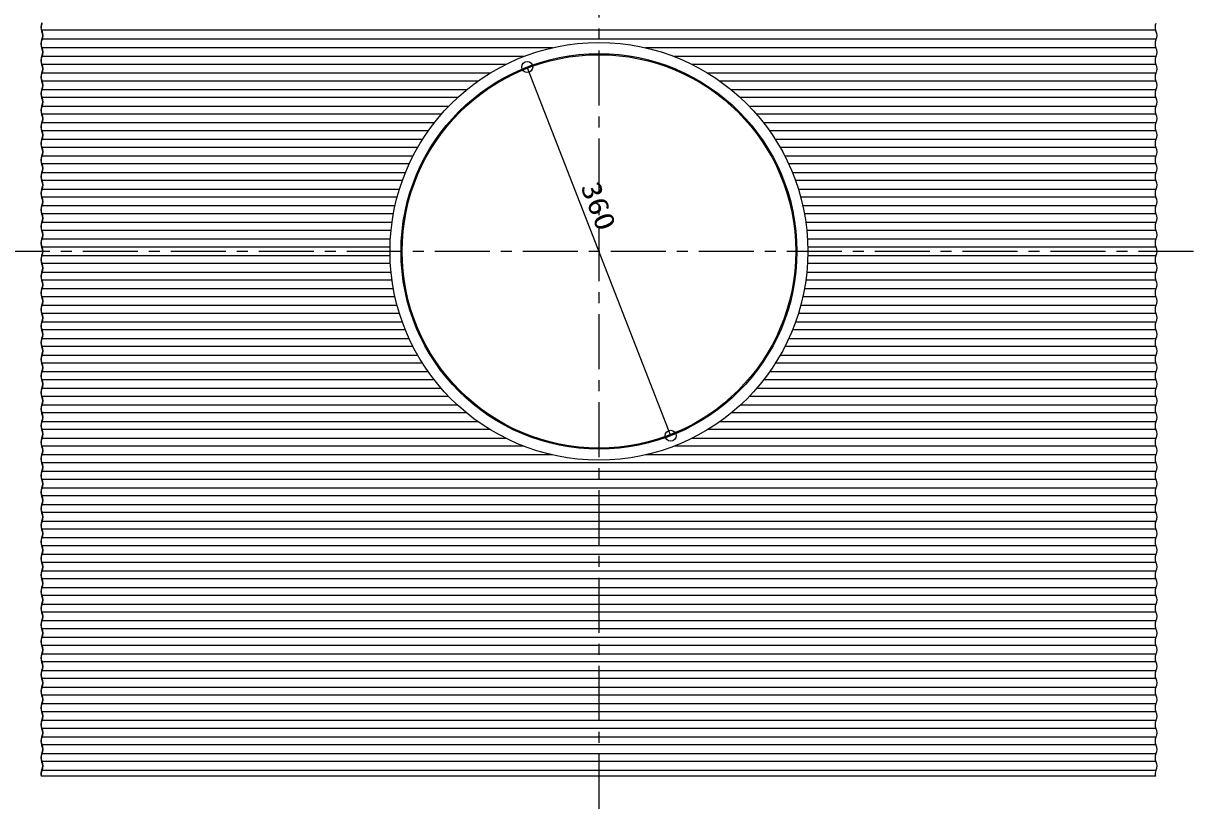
# Model space of a CAD drawing. Units: millimetres at full size; details may follow other scales. Extents: x -1447 to 1447, y -1005 to 1005.
# Drawn here: x -442 to 622, y -225 to 485 of the extents above; entities that cross this region are included whole.
import ezdxf
from ezdxf.enums import TextEntityAlignment as Align

# ---------------------------------------------------------------- set-up
doc = ezdxf.new("R2010")
doc.units = ezdxf.units.MM
doc.header["$LTSCALE"] = 10
doc.linetypes.add('CHAIN1', pattern=[8, 5, -1, 1, -1])
doc.layers.add('F-F', color=134, linetype='Continuous')
doc.styles.add('ＭＳ ゴシック', font='')
doc.styles.get('ＭＳ ゴシック').set_extended_font_data('MS Gothic')

msp = doc.modelspace()

# ---------------------------------------------------------------- linework, layer by layer
at = {"layer": 'F-F', "color": 7, "linetype": 'CHAIN1'}
for p, q in [((81.64, 859.95), (81.64, -760.1)), ((622.37, 277.08), (-459.09, 277.08))]:
    msp.add_line(p, q, dxfattribs=at)
at = {"layer": 'F-F', "color": 7}
for p, q in [((588.22, 478.33), (-424.75, 478.33)), ((588.22, 470.33), (-424.75, 470.33)), ((39.46, 462.33), (-424.8, 462.33)), ((588.17, 462.33), (123.82, 462.33)), ((13.24, 454.34), (-424.8, 454.34)), ((-2.9, 447.23), (-424.8, 447.23)), ((588.17, 454.34), (150.04, 454.34)), ((588.17, 447.23), (166.19, 447.23)), ((-17.38, 439.23), (-424.8, 439.23)), ((588.17, 439.23), (180.66, 439.23)), ((-28.18, 432.12), (-424.8, 432.12)), ((588.17, 432.12), (191.46, 432.12)), ((-38.67, 424.13), (-424.8, 424.13)), ((-46.87, 417.02), (-424.8, 417.02)), ((588.17, 424.13), (201.96, 424.13)), ((588.17, 417.02), (210.16, 417.02)), ((-55.07, 409.02), (-424.8, 409.02)), ((588.17, 409.02), (218.35, 409.02)), ((-61.59, 401.91), (-424.8, 401.91)), ((-68.18, 393.92), (-424.8, 393.92)), ((588.17, 401.91), (224.87, 401.91)), ((588.17, 393.92), (231.47, 393.92)), ((-73.47, 386.81), (-424.8, 386.81)), ((588.17, 386.81), (236.75, 386.81)), ((-78.83, 378.81), (-424.8, 378.81)), ((588.17, 378.81), (242.11, 378.81)), ((-83.12, 371.7), (-424.8, 371.7)), ((-87.46, 363.71), (-424.8, 363.71)), ((588.17, 371.7), (246.4, 371.7)), ((588.17, 363.71), (250.74, 363.71)), ((-90.92, 356.6), (-424.8, 356.6)), ((588.17, 356.6), (254.2, 356.6)), ((-94.38, 348.6), (-424.8, 348.6)), ((-97.1, 341.49), (-424.8, 341.49)), ((588.17, 348.6), (257.66, 348.6)), ((588.17, 341.49), (260.39, 341.49)), ((-99.79, 333.5), (-424.8, 333.5)), ((588.17, 333.5), (263.07, 333.5)), ((-101.85, 326.39), (-424.8, 326.39)), ((588.17, 326.39), (265.13, 326.39)), ((-103.81, 318.39), (-424.8, 318.39)), ((-105.25, 311.28), (-424.8, 311.28)), ((588.17, 318.39), (267.1, 318.39)), ((588.17, 311.28), (268.54, 311.28)), ((-106.54, 303.29), (-424.8, 303.29)), ((588.17, 303.29), (269.83, 303.29)), ((-107.4, 296.18), (-424.8, 296.18)), ((-108.03, 288.18), (-424.8, 288.18)), ((588.17, 296.18), (270.68, 296.18)), ((588.17, 288.18), (271.32, 288.18)), ((-108.32, 281.07), (-424.8, 281.07)), ((588.17, 281.07), (271.6, 281.07)), ((-108.32, 273.08), (-424.8, 273.08)), ((588.17, 273.08), (271.6, 273.08)), ((-108.03, 265.97), (-424.8, 265.97)), ((-107.4, 257.97), (-424.8, 257.97)), ((588.17, 257.97), (270.68, 257.97)), ((588.17, 265.97), (271.32, 265.97)), ((-106.54, 250.86), (-424.8, 250.86)), ((588.17, 250.86), (269.83, 250.86)), ((-105.25, 242.87), (-424.8, 242.87)), ((-103.81, 235.76), (-424.8, 235.76)), ((588.17, 235.76), (267.1, 235.76)), ((588.17, 242.87), (268.54, 242.87)), ((-101.85, 227.76), (-424.8, 227.76)), ((588.17, 227.76), (265.13, 227.76)), ((-99.79, 220.65), (-424.8, 220.65)), ((588.17, 220.65), (263.07, 220.65)), ((-97.1, 212.66), (-424.8, 212.66)), ((-94.38, 205.55), (-424.8, 205.55)), ((588.17, 205.55), (257.66, 205.55)), ((588.17, 212.66), (260.39, 212.66)), ((-90.92, 197.55), (-424.8, 197.55)), ((588.17, 197.55), (254.2, 197.55)), ((-87.46, 190.44), (-424.8, 190.44)), ((-83.12, 182.45), (-424.8, 182.45)), ((588.17, 182.45), (246.4, 182.45)), ((588.17, 190.44), (250.74, 190.44)), ((-78.83, 175.34), (-424.8, 175.34)), ((588.17, 175.34), (242.11, 175.34)), ((-73.47, 167.34), (-424.8, 167.34)), ((-68.18, 160.23), (-424.8, 160.23)), ((588.17, 160.23), (231.47, 160.23)), ((588.17, 167.34), (236.75, 167.34)), ((-61.59, 152.24), (-424.8, 152.24)), ((588.17, 152.24), (224.87, 152.24)), ((-55.07, 145.13), (-424.8, 145.13)), ((588.17, 145.13), (218.35, 145.13)), ((-46.87, 137.13), (-424.8, 137.13)), ((-38.67, 130.02), (-424.8, 130.02)), ((588.17, 130.02), (201.96, 130.02)), ((588.17, 137.13), (210.16, 137.13)), ((-28.18, 122.03), (-424.8, 122.03)), ((588.17, 122.03), (191.46, 122.03)), ((-17.38, 114.92), (-424.8, 114.92)), ((-2.9, 106.92), (-424.8, 106.92)), ((588.17, 106.92), (166.19, 106.92)), ((588.17, 114.92), (180.66, 114.92)), ((13.24, 99.81), (-424.8, 99.81)), ((588.17, 99.81), (150.04, 99.81)), ((39.46, 91.82), (-424.8, 91.82)), ((588.17, 91.82), (123.82, 91.82)), ((588.17, 84.71), (-424.8, 84.71)), ((588.17, 76.71), (-424.8, 76.71)), ((588.17, 69.6), (-424.8, 69.6)), ((588.17, 61.61), (-424.8, 61.61)), ((588.17, 54.5), (-424.8, 54.5)), ((588.17, 46.5), (-424.8, 46.5)), ((588.17, 39.39), (-424.8, 39.39)), ((588.17, 31.4), (-424.8, 31.4)), ((588.17, 24.29), (-424.8, 24.29)), ((588.17, 16.29), (-424.8, 16.29)), ((588.17, 9.18), (-424.8, 9.18)), ((588.17, 1.19), (-424.8, 1.19)), ((588.17, -5.92), (-424.8, -5.92)), ((588.17, -13.92), (-424.8, -13.92)), ((588.17, -21.03), (-424.8, -21.03)), ((588.17, -29.02), (-424.8, -29.02)), ((588.17, -36.13), (-424.8, -36.13)), ((588.17, -44.13), (-424.8, -44.13)), ((588.17, -51.24), (-424.8, -51.24)), ((588.17, -59.23), (-424.8, -59.23)), ((588.17, -66.34), (-424.8, -66.34)), ((588.17, -74.34), (-424.8, -74.34)), ((588.17, -81.45), (-424.8, -81.45)), ((588.17, -89.44), (-424.8, -89.44)), ((588.17, -96.55), (-424.8, -96.55)), ((588.17, -104.55), (-424.8, -104.55)), ((588.17, -111.66), (-424.8, -111.66)), ((588.17, -119.65), (-424.8, -119.65)), ((588.17, -126.76), (-424.8, -126.76)), ((588.17, -134.76), (-424.8, -134.76)), ((588.17, -141.87), (-424.8, -141.87)), ((588.17, -149.86), (-424.8, -149.86)), ((588.17, -156.97), (-424.8, -156.97)), ((588.17, -164.97), (-424.8, -164.97)), ((588.17, -172.08), (-424.8, -172.08)), ((588.17, -180.07), (-424.8, -180.07)), ((588.17, -187.18), (-424.8, -187.18)), ((588.17, -195.18), (-424.8, -195.18))]:
    msp.add_line(p, q, dxfattribs=at)
at = {"layer": 'F-F', "color": 4}
msp.add_line((146.88, 109.32), (16.4, 444.84), dxfattribs=at)
at = {"layer": 'F-F'}
for p, q in [((-425.28, -200.42), (-425.52, -200.42)), ((587.7, -200.42), (-425.28, -200.42))]:
    msp.add_line(p, q, dxfattribs=at)
for radius in [190, 180, 179]:
    msp.add_circle((81.64, 277.08), radius, dxfattribs=at)
at = {"layer": 'F-F', "color": 4}
for centre in [(16.4, 444.84), (146.88, 109.32)]:
    msp.add_circle(centre, 5, dxfattribs=at)
at = {"layer": 'F-F'}
for centre, radius, start, end in [((-417.12, 480.99), 8.74, 152.76363, 207.23637), ((-417.89, 480.99), 7.77, 152.76406, 207.23594), ((595.08, 480.99), 7.77, 152.76373, 207.23627), ((-417.12, 465.89), 8.74, 152.76363, 207.23637), ((-417.89, 465.89), 7.77, 152.76406, 207.23594), ((-431.79, 473.44), 7.76, 332.76171, 27.23829), ((-432.57, 473.44), 8.74, 332.76363, 27.23637), ((595.08, 465.89), 7.77, 152.76373, 207.23627), ((580.41, 473.44), 8.74, 332.76261, 27.23739), ((-431.79, 458.34), 7.76, 332.76171, 27.23829), ((-432.57, 458.34), 8.74, 332.76363, 27.23637), ((580.41, 458.34), 8.74, 332.76261, 27.23739), ((-417.12, 450.78), 8.74, 152.7637, 207.2363), ((-417.89, 450.78), 7.77, 152.76406, 207.23594), ((-432.57, 443.23), 8.74, 332.76363, 27.23637), ((595.08, 450.78), 7.77, 152.76373, 207.23627), ((580.41, 443.23), 8.74, 332.76261, 27.23739), ((-417.12, 435.68), 8.74, 152.76363, 207.23637), ((-417.89, 435.68), 7.77, 152.76406, 207.23594), ((-431.79, 443.23), 7.76, 332.76171, 27.23829), ((595.08, 435.68), 7.77, 152.76373, 207.23627), ((-431.79, 428.13), 7.76, 332.76171, 27.23829), ((-432.57, 428.13), 8.74, 332.76363, 27.23637), ((580.41, 428.13), 8.74, 332.76261, 27.23739), ((-417.12, 420.57), 8.74, 152.76363, 207.23637), ((-417.89, 420.57), 7.77, 152.76406, 207.23594), ((-431.79, 413.02), 7.76, 332.76177, 27.23823), ((-432.57, 413.02), 8.74, 332.76363, 27.23637), ((595.08, 420.57), 7.77, 152.76373, 207.23627), ((580.41, 413.02), 8.74, 332.76261, 27.23739), ((-417.12, 405.47), 8.74, 152.76363, 207.23637), ((-417.89, 405.47), 7.77, 152.76406, 207.23594), ((595.08, 405.47), 7.77, 152.76373, 207.23627), ((-417.12, 390.36), 8.74, 152.76363, 207.23637), ((-417.89, 390.36), 7.77, 152.76403, 207.23597), ((-431.79, 397.92), 7.76, 332.76174, 27.23826), ((-432.57, 397.92), 8.74, 332.76367, 27.23633), ((595.08, 390.36), 7.77, 152.7637, 207.2363), ((580.41, 397.92), 8.74, 332.76265, 27.23735), ((-431.79, 382.81), 7.76, 332.76174, 27.23826), ((-432.57, 382.81), 8.74, 332.76363, 27.23637), ((580.41, 382.81), 8.74, 332.76261, 27.23739), ((-417.12, 375.26), 8.74, 152.76363, 207.23637), ((-417.89, 375.26), 7.77, 152.76406, 207.23594), ((595.08, 375.26), 7.77, 152.76373, 207.23627), ((-417.12, 360.15), 8.74, 152.76363, 207.23637), ((-417.89, 360.15), 7.77, 152.76406, 207.23594), ((-431.79, 367.71), 7.76, 332.76177, 27.23823), ((-432.57, 367.71), 8.74, 332.76363, 27.23637), ((595.08, 360.15), 7.77, 152.76373, 207.23627), ((580.41, 367.71), 8.74, 332.76261, 27.23739), ((-431.79, 352.6), 7.76, 332.76177, 27.23823), ((-432.57, 352.6), 8.74, 332.76363, 27.23637), ((580.41, 352.6), 8.74, 332.76261, 27.23739), ((-417.12, 345.05), 8.74, 152.76363, 207.23637), ((-417.89, 345.05), 7.77, 152.76403, 207.23597), ((-431.79, 337.5), 7.76, 332.76178, 27.23822), ((-432.57, 337.5), 8.74, 332.76363, 27.23637), ((595.08, 345.05), 7.77, 152.7637, 207.2363), ((580.41, 337.5), 8.74, 332.76262, 27.23738), ((-417.12, 329.94), 8.74, 152.76363, 207.23637), ((-417.89, 329.94), 7.77, 152.76404, 207.23596), ((595.08, 329.94), 7.77, 152.76371, 207.23629), ((-431.79, 322.39), 7.76, 332.76174, 27.23826), ((-432.57, 322.39), 8.74, 332.76363, 27.23637), ((580.41, 322.39), 8.74, 332.76261, 27.23739), ((-417.12, 314.84), 8.74, 152.76363, 207.23637), ((-417.89, 314.84), 7.77, 152.76404, 207.23596), ((-431.79, 307.29), 7.76, 332.76177, 27.23823), ((-432.57, 307.29), 8.74, 332.76364, 27.23636), ((595.08, 314.84), 7.77, 152.76371, 207.23629), ((580.41, 307.29), 8.74, 332.76262, 27.23738), ((-417.12, 299.73), 8.74, 152.76363, 207.23637), ((-417.89, 299.73), 7.77, 152.76404, 207.23596), ((595.08, 299.73), 7.77, 152.76371, 207.23629), ((-417.12, 284.63), 8.74, 152.76364, 207.23636), ((-417.89, 284.63), 7.77, 152.76404, 207.23596), ((-431.79, 292.18), 7.76, 332.76175, 27.23825), ((-432.57, 292.18), 8.74, 332.76363, 27.23637), ((595.08, 284.63), 7.77, 152.76371, 207.23629), ((580.41, 292.18), 8.74, 332.76261, 27.23739), ((-431.79, 277.08), 7.76, 332.76175, 27.23825), ((-432.57, 277.08), 8.74, 332.76364, 27.23636), ((580.41, 277.08), 8.74, 332.76262, 27.23738), ((-417.12, 269.52), 8.74, 152.76364, 207.23636), ((-417.89, 269.52), 7.77, 152.76404, 207.23596), ((595.08, 269.52), 7.77, 152.76371, 207.23629), ((-417.12, 254.42), 8.74, 152.76363, 207.23637), ((-417.89, 254.42), 7.77, 152.76404, 207.23596), ((-431.79, 261.97), 7.76, 332.76175, 27.23825), ((-432.57, 261.97), 8.74, 332.76363, 27.23637), ((595.08, 254.42), 7.77, 152.76371, 207.23629), ((580.41, 261.97), 8.74, 332.76261, 27.23739), ((-431.79, 246.87), 7.76, 332.76177, 27.23823), ((-432.57, 246.87), 8.74, 332.76364, 27.23636), ((580.41, 246.87), 8.74, 332.76262, 27.23738), ((-417.12, 239.31), 8.74, 152.76363, 207.23637), ((-417.89, 239.31), 7.77, 152.76404, 207.23596), ((-431.79, 231.76), 7.76, 332.76174, 27.23826), ((-432.57, 231.76), 8.74, 332.76363, 27.23637), ((595.08, 239.31), 7.77, 152.76371, 207.23629), ((580.41, 231.76), 8.74, 332.76261, 27.23739), ((-417.12, 224.21), 8.74, 152.76363, 207.23637), ((-417.89, 224.21), 7.77, 152.76404, 207.23596), ((595.08, 224.21), 7.77, 152.76371, 207.23629), ((-417.12, 209.1), 8.74, 152.76363, 207.23637), ((-431.79, 216.66), 7.76, 332.76178, 27.23822), ((-432.57, 216.66), 8.74, 332.76363, 27.23637), ((580.41, 216.66), 8.74, 332.76262, 27.23738), ((-417.89, 209.1), 7.77, 152.76403, 207.23597), ((-431.79, 201.55), 7.76, 332.76177, 27.23823), ((-432.57, 201.55), 8.74, 332.76363, 27.23637), ((595.08, 209.1), 7.77, 152.7637, 207.2363), ((580.41, 201.55), 8.74, 332.76261, 27.23739), ((-417.12, 194), 8.74, 152.76363, 207.23637), ((-417.89, 194), 7.77, 152.76406, 207.23594), ((595.08, 194), 7.77, 152.76373, 207.23627), ((-417.12, 178.89), 8.74, 152.76363, 207.23637), ((-417.89, 178.89), 7.77, 152.76406, 207.23594), ((-431.79, 186.45), 7.76, 332.76177, 27.23823), ((-432.57, 186.45), 8.74, 332.76363, 27.23637), ((595.08, 178.89), 7.77, 152.76373, 207.23627), ((580.41, 186.45), 8.74, 332.76261, 27.23739), ((-431.79, 171.34), 7.76, 332.76174, 27.23826), ((-432.57, 171.34), 8.74, 332.76363, 27.23637), ((580.41, 171.34), 8.74, 332.76261, 27.23739), ((-417.12, 163.79), 8.74, 152.76363, 207.23637), ((-417.89, 163.79), 7.77, 152.76403, 207.23597), ((-431.79, 156.24), 7.76, 332.76174, 27.23826), ((-432.57, 156.24), 8.74, 332.76367, 27.23633), ((595.08, 163.79), 7.77, 152.7637, 207.2363), ((580.41, 156.24), 8.74, 332.76265, 27.23735), ((-417.12, 148.68), 8.74, 152.76363, 207.23637), ((-417.89, 148.68), 7.77, 152.76406, 207.23594), ((595.08, 148.68), 7.77, 152.76373, 207.23627), ((-431.79, 141.13), 7.76, 332.76177, 27.23823), ((-432.57, 141.13), 8.74, 332.76363, 27.23637), ((580.41, 141.13), 8.74, 332.76261, 27.23739), ((-417.12, 133.58), 8.74, 152.76363, 207.23637), ((-417.89, 133.58), 7.77, 152.76406, 207.23594), ((-431.79, 126.03), 7.76, 332.76171, 27.23829), ((-432.57, 126.03), 8.74, 332.76363, 27.23637), ((595.08, 133.58), 7.77, 152.76373, 207.23627), ((580.41, 126.03), 8.74, 332.76261, 27.23739), ((-417.12, 118.47), 8.74, 152.76363, 207.23637), ((-417.89, 118.47), 7.77, 152.76406, 207.23594), ((595.08, 118.47), 7.77, 152.76373, 207.23627), ((-417.12, 103.37), 8.74, 152.7637, 207.2363), ((-417.89, 103.37), 7.77, 152.76406, 207.23594), ((-431.79, 110.92), 7.76, 332.76171, 27.23829), ((-432.57, 110.92), 8.74, 332.76363, 27.23637), ((595.08, 103.37), 7.77, 152.76373, 207.23627), ((580.41, 110.92), 8.74, 332.76261, 27.23739), ((-431.79, 95.82), 7.76, 332.76171, 27.23829), ((-432.57, 95.82), 8.74, 332.76363, 27.23637), ((580.41, 95.82), 8.74, 332.76261, 27.23739), ((-417.12, 88.26), 8.74, 152.76363, 207.23637), ((-417.89, 88.26), 7.77, 152.76406, 207.23594), ((595.08, 88.26), 7.77, 152.76373, 207.23627), ((-417.12, 73.16), 8.74, 152.76363, 207.23637), ((-417.89, 73.16), 7.77, 152.76406, 207.23594), ((-431.79, 80.71), 7.76, 332.76171, 27.23829), ((-432.57, 80.71), 8.74, 332.76363, 27.23637), ((595.08, 73.16), 7.77, 152.76373, 207.23627), ((580.41, 80.71), 8.74, 332.76261, 27.23739), ((-431.79, 65.61), 7.76, 332.76177, 27.23823), ((-432.57, 65.61), 8.74, 332.76363, 27.23637), ((580.41, 65.61), 8.74, 332.76261, 27.23739), ((-417.12, 58.05), 8.74, 152.76363, 207.23637), ((-417.89, 58.05), 7.77, 152.76406, 207.23594), ((-431.79, 50.5), 7.76, 332.76177, 27.23823), ((-432.57, 50.5), 8.74, 332.76363, 27.23637), ((595.08, 58.05), 7.77, 152.76373, 207.23627), ((580.41, 50.5), 8.74, 332.76261, 27.23739), ((-417.12, 42.95), 8.74, 152.76363, 207.23637), ((-417.89, 42.95), 7.77, 152.76406, 207.23594), ((595.08, 42.95), 7.77, 152.76373, 207.23627), ((-431.79, 35.4), 7.76, 332.76177, 27.23823), ((-432.57, 35.4), 8.74, 332.76363, 27.23637), ((580.41, 35.4), 8.74, 332.76261, 27.23739), ((-417.12, 27.84), 8.74, 152.76358, 207.23642), ((-417.89, 27.84), 7.77, 152.76409, 207.23591), ((-431.79, 20.29), 7.76, 332.76162, 27.23838), ((-432.57, 20.29), 8.74, 332.76368, 27.23632), ((595.08, 27.84), 7.77, 152.76375, 207.23625), ((580.41, 20.29), 8.74, 332.76266, 27.23734), ((-417.12, 12.74), 8.74, 152.76383, 207.23617), ((-417.89, 12.74), 7.77, 152.76403, 207.23597), ((595.08, 12.74), 7.77, 152.7637, 207.2363), ((-417.12, -2.37), 8.74, 152.76358, 207.23642), ((-417.89, -2.37), 7.77, 152.76409, 207.23591), ((-431.79, 5.19), 7.76, 332.76162, 27.23838), ((-432.57, 5.19), 8.74, 332.76368, 27.23632), ((595.08, -2.37), 7.77, 152.76375, 207.23625), ((580.41, 5.19), 8.74, 332.76266, 27.23734), ((-431.79, -9.92), 7.76, 332.7618, 27.2382), ((-432.57, -9.92), 8.74, 332.76358, 27.23642), ((580.41, -9.92), 8.74, 332.76256, 27.23744), ((-417.12, -17.47), 8.74, 152.76368, 207.23632), ((-417.89, -17.47), 7.77, 152.76403, 207.23597), ((-432.57, -25.02), 8.74, 332.76368, 27.23632), ((595.08, -17.47), 7.77, 152.7637, 207.2363), ((580.41, -25.02), 8.74, 332.76266, 27.23734), ((-417.12, -32.58), 8.74, 152.76358, 207.23642), ((-417.89, -32.58), 7.77, 152.76409, 207.23591), ((-431.79, -25.02), 7.76, 332.76174, 27.23826), ((595.08, -32.58), 7.77, 152.76375, 207.23625), ((-431.79, -40.13), 7.76, 332.7618, 27.2382), ((-432.57, -40.13), 8.74, 332.76358, 27.23642), ((580.41, -40.13), 8.74, 332.76256, 27.23744), ((-417.12, -47.68), 8.74, 152.76368, 207.23632), ((-417.89, -47.68), 7.77, 152.76391, 207.23609), ((-431.79, -55.23), 7.76, 332.76174, 27.23826), ((-432.57, -55.23), 8.74, 332.76368, 27.23632), ((595.08, -47.68), 7.77, 152.76358, 207.23642), ((580.41, -55.23), 8.74, 332.76266, 27.23734), ((-417.12, -62.79), 8.74, 152.76358, 207.23642), ((-417.89, -62.79), 7.77, 152.76409, 207.23591), ((595.08, -62.79), 7.77, 152.76375, 207.23625), ((-417.12, -77.89), 8.74, 152.76358, 207.23642), ((-417.89, -77.89), 7.77, 152.76409, 207.23591), ((-431.79, -70.34), 7.76, 332.7618, 27.2382), ((-432.57, -70.34), 8.74, 332.76358, 27.23642), ((595.08, -77.89), 7.77, 152.76375, 207.23625), ((580.41, -70.34), 8.74, 332.76256, 27.23744), ((-431.79, -85.44), 7.76, 332.76174, 27.23826), ((-432.57, -85.44), 8.74, 332.76368, 27.23632), ((580.41, -85.44), 8.74, 332.76266, 27.23734), ((-417.12, -93), 8.74, 152.76368, 207.23632), ((-417.89, -93), 7.77, 152.76391, 207.23609), ((595.08, -93), 7.77, 152.76358, 207.23642), ((-417.12, -108.1), 8.74, 152.76358, 207.23642), ((-417.89, -108.1), 7.77, 152.76409, 207.23591), ((-431.79, -100.55), 7.76, 332.7618, 27.2382), ((-432.57, -100.55), 8.74, 332.76358, 27.23642), ((595.08, -108.1), 7.77, 152.76375, 207.23625), ((580.41, -100.55), 8.74, 332.76256, 27.23744), ((-431.79, -115.65), 7.76, 332.76174, 27.23826), ((-432.57, -115.65), 8.74, 332.76368, 27.23632), ((580.41, -115.65), 8.74, 332.76266, 27.23734), ((-417.12, -123.21), 8.74, 152.76368, 207.23632), ((-417.89, -123.21), 7.77, 152.76403, 207.23597), ((-431.79, -130.76), 7.76, 332.7618, 27.2382), ((-432.57, -130.76), 8.74, 332.76358, 27.23642), ((595.08, -123.21), 7.77, 152.7637, 207.2363), ((580.41, -130.76), 8.74, 332.76256, 27.23744), ((-417.12, -138.31), 8.74, 152.76358, 207.23642), ((-417.89, -138.31), 7.77, 152.76409, 207.23591), ((595.08, -138.31), 7.77, 152.76375, 207.23625), ((-431.79, -145.86), 7.76, 332.76162, 27.23838), ((-432.57, -145.86), 8.74, 332.76368, 27.23632), ((580.41, -145.86), 8.74, 332.76266, 27.23734), ((-417.12, -153.42), 8.74, 152.76383, 207.23617), ((-417.89, -153.42), 7.77, 152.76403, 207.23597), ((-431.79, -160.97), 7.76, 332.76162, 27.23838), ((-432.57, -160.97), 8.74, 332.76368, 27.23632), ((595.08, -153.42), 7.77, 152.7637, 207.2363), ((580.41, -160.97), 8.74, 332.76266, 27.23734), ((-417.12, -168.52), 8.74, 152.76358, 207.23642), ((-417.89, -168.52), 7.77, 152.76409, 207.23591), ((595.08, -168.52), 7.77, 152.76375, 207.23625), ((-417.12, -183.63), 8.74, 152.76368, 207.23632), ((-417.89, -183.63), 7.77, 152.76403, 207.23597), ((-431.79, -176.07), 7.76, 332.7618, 27.2382), ((-432.57, -176.07), 8.74, 332.76358, 27.23642), ((595.08, -183.63), 7.77, 152.7637, 207.2363), ((580.41, -176.07), 8.74, 332.76256, 27.23744), ((-431.79, -191.18), 7.76, 332.76174, 27.23826), ((-432.57, -191.18), 8.74, 332.76368, 27.23632), ((580.41, -191.18), 8.74, 332.76266, 27.23734), ((-418.79, -198.28), 7.06, 149.80887, 197.64048), ((-419.46, -198.31), 6.19, 149.61132, 199.98023), ((593.51, -198.31), 6.19, 149.61072, 199.98019)]:
    msp.add_arc(centre, radius, start, end, dxfattribs=at)

# ---------------------------------------------------------------- texts
at = {"layer": 'F-F', "color": 4, "style": 'ＭＳ ゴシック', "width": 1.2}
msp.add_text('360', height=18.33, rotation=291.251, dxfattribs=at).set_placement((59.53, 333.94), align=Align.BOTTOM_LEFT)

doc.saveas('drawing.dxf')
